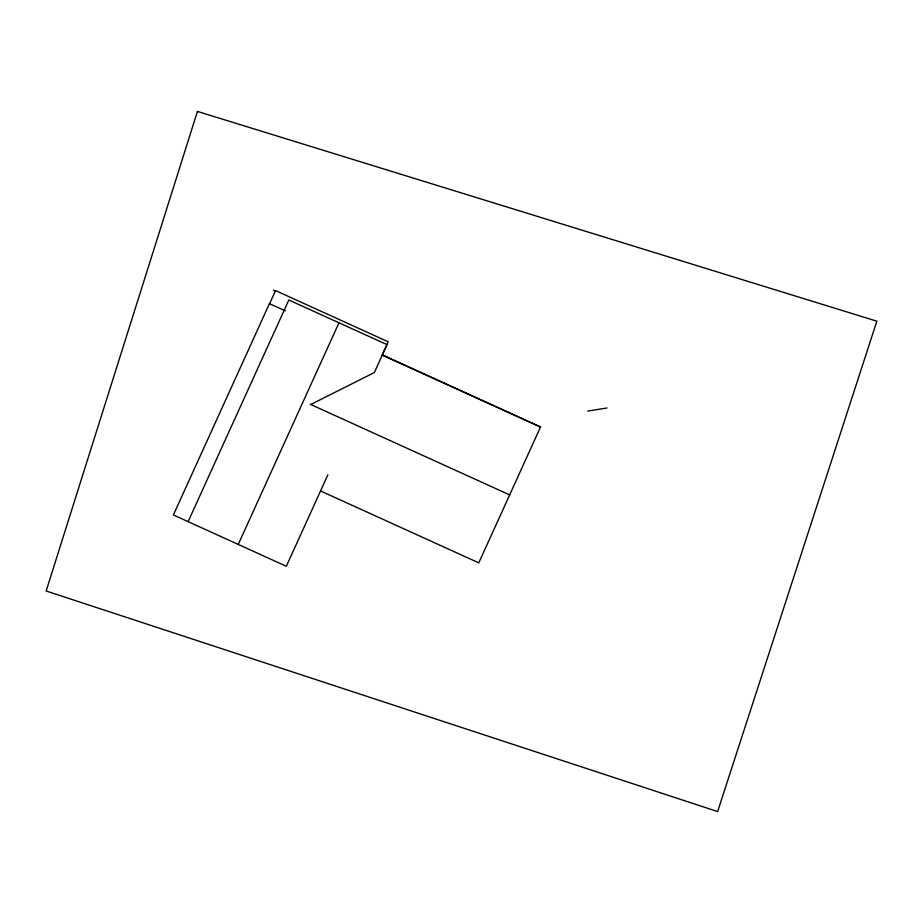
<?xml version="1.0" encoding="UTF-8"?>
<svg xmlns="http://www.w3.org/2000/svg" width="923" height="923" viewBox="0 0 923 923"><rect width="100%" height="100%" fill="white"/><g stroke="black" fill="none" stroke-linecap="round" stroke-linejoin="round"><path stroke-width="1.38" d="M269.47 303.563L173.397 514.953L286.315 566.284L327.873 474.849M269.643 303.644L275.573 290.595L388.179 341.775L382.249 354.824L540.555 426.934L478.783 562.868L320.546 490.955M188.119 521.645L288.841 300.01L387.049 344.648L374.357 372.557L310.739 404.493M238.238 544.432L338.972 322.796M587.709 411.093L607.022 407.978M273.381 290.11L275.204 290.941M269.401 303.702L285.392 310.797M382.26 355.17L540.486 427.072M310.255 404.274L509.669 494.901M197.43 111.429L46.15 590.997L717.621 811.571L876.85 321.192L197.43 111.429"/></g></svg>
